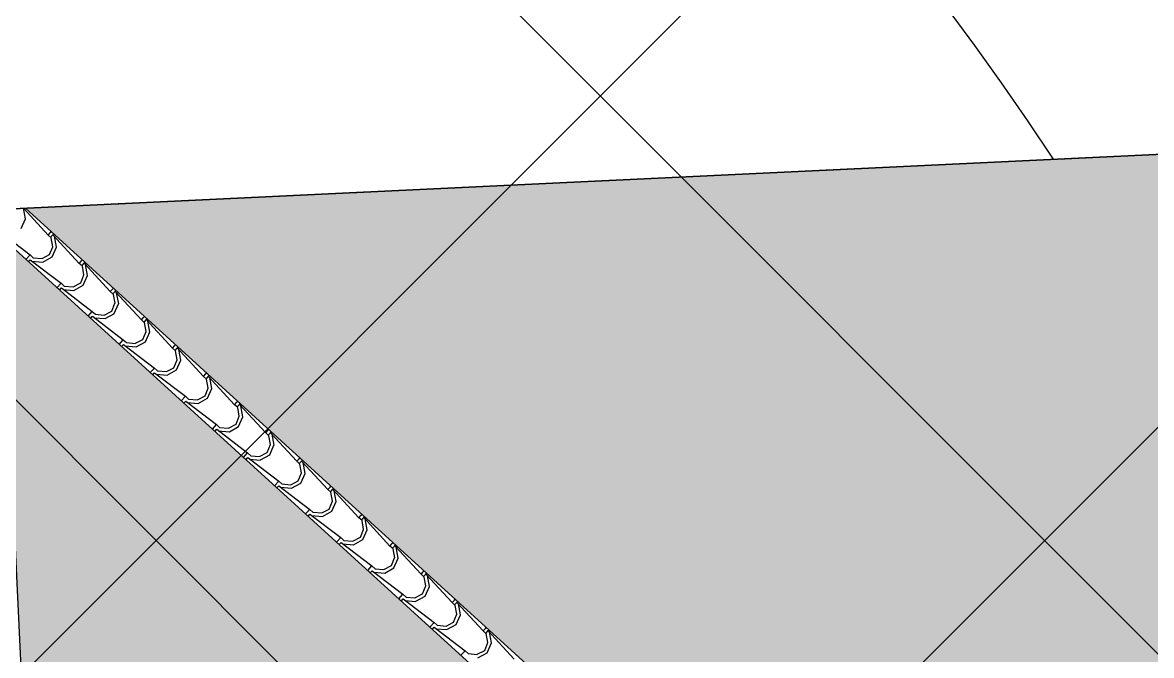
# Model space of a CAD drawing. Header units: millimetres. Extents: x 648844 to 649530, y 1246379 to 1246752.
# Drawn here: x 649258.209 to 649262.7, y 1246559.691 to 1246562.208 of the extents above; entities that cross this region are included whole.
import ezdxf

# ---------------------------------------------------------------- set-up
doc = ezdxf.new("R2010")
doc.units = ezdxf.units.MM
doc.header["$LTSCALE"] = 20
doc.header["$MEASUREMENT"] = 0
doc.layers.get('0').update_dxf_attribs({"linetype": 'CONTINUOUS'})
doc.layers.add('acera', color=8, linetype='CONTINUOUS')
doc.layers.add('TECHO', color=30, linetype='CONTINUOUS')

# ---------------------------------------------------------------- blocks, each defined once
blk = doc.blocks.new('TEJA45')
at = {"layer": 'TECHO'}
for p, q in [((-1.963956823602786, -2.466124176695153), (-1.864704372257087, -2.584281686326694)), ((-1.857570604153629, -2.496806434375973), (-1.876475827371017, -2.534616800263219)), ((-1.847949746937246, -2.506446956690787), (-1.862128660660005, -2.537167993592995)), ((-1.81978218122547, -2.477934814479919), (-1.857592547112716, -2.496840037697307)), ((-1.817256965671191, -2.49225489175625), (-1.847978002573399, -2.506433805479009)), ((-1.781832256316001, -2.496850392223973), (-1.817279465592748, -2.492124124961599)), ((-1.770133470745435, -2.508651565134326), (-1.781949225059066, -2.496835810820698)), ((-1.752707944216503, -2.49122603860544), (-1.770133470745392, -2.508651565134326)), ((-1.651965308070274, -2.607900115934964), (-1.770122817701818, -2.508647664589265)), ((-1.876641341944946, -2.534507703032396), (-1.87073341845462, -2.578226059285111)), ((-1.862285399724364, -2.537185531762926), (-1.857559132461986, -2.572632741039676)), ((-1.864659505254394, -2.584272392741536), (-1.868226564845386, -2.587839452332524)), ((-1.864659505254409, -2.584272392741529), (-1.855206901803506, -2.574819789290625)), ((-1.855206901803506, -2.593724996192442), (-1.85877396139449, -2.597292055783427)), ((-1.857570052666048, -2.572456638427933), (-1.845754298352418, -2.584272392741561)), ((-1.845754298352588, -2.584272392741532), (-1.855206901803491, -2.593724996192435)), ((-1.845799103129842, -2.584281647298393), (-1.746546651784143, -2.702439156929936)), ((-1.701624449977572, -2.596092344358674), (-1.739434815864819, -2.614997567576061)), ((-1.657974439942784, -2.601878191022749), (-1.701692796195502, -2.595970267532426)), ((-1.644003004531143, -2.599930978290818), (-1.651975927609115, -2.60790390136879)), ((-1.73941307427485, -2.614964165623807), (-1.758318297492238, -2.652774531511053)), ((-1.729793338166296, -2.624603419881542), (-1.743972251889055, -2.655324456783749)), ((-1.699100502478842, -2.610411300526387), (-1.729821539381049, -2.624590214249146)), ((-1.663675775226118, -2.615007842838384), (-1.699122984502864, -2.61028157557601)), ((-1.651975927609158, -2.626809108270596), (-1.663791681922788, -2.614993353956969)), ((-1.634550401080247, -2.609383581741717), (-1.651975927609115, -2.626809108270585)), ((-1.533807837467222, -2.72605783640776), (-1.651965347098766, -2.626805385062063)), ((-1.758482766388425, -2.652666079466204), (-1.752574842898099, -2.696384435718921)), ((-1.746501962118138, -2.702429935877801), (-1.737049358667235, -2.692977332426899)), ((-1.74412794911013, -2.655342012851861), (-1.739401681847752, -2.690789222128609)), ((-1.739412509529771, -2.690614181564206), (-1.72759675521614, -2.702429935877833)), ((-1.746501962118131, -2.702429935877808), (-1.750069021709123, -2.7059969954688)), ((-1.737049358667228, -2.711882539328702), (-1.74061641825822, -2.715449598919694)), ((-1.727596755216325, -2.702429935877797), (-1.737049358667228, -2.711882539328698)), ((-1.727641382657168, -2.702439117901289), (-1.62838893131147, -2.820596627532831)), ((-1.621255544396092, -2.733121896871717), (-1.64016076761348, -2.770932262758963)), ((-1.583466718729703, -2.714249874237447), (-1.621277084616949, -2.733155097454834)), ((-1.580944039287303, -2.7285677092969), (-1.61166507618951, -2.742746623019661)), ((-1.539816063508901, -2.720036766579328), (-1.583534419761619, -2.714128843089005)), ((-1.545519294137577, -2.733165293452616), (-1.580966503414324, -2.728439026190243)), ((-1.53381838447288, -2.744966651406866), (-1.545634138786511, -2.733150897093239)), ((-1.525845461394866, -2.718088521427086), (-1.533818384472845, -2.726061444505063)), ((-1.51639285794397, -2.727541124877987), (-1.533818384472845, -2.744966651406861)), ((-1.640324190831912, -2.770824455900016), (-1.634416267341585, -2.814542812152732)), ((-1.625970498495889, -2.773498493940787), (-1.621244231233511, -2.808945703217535)), ((-1.611636929396113, -2.742759883073942), (-1.625815843118872, -2.77348091997615)), ((-1.415650366864114, -2.844215556880595), (-1.533807876495658, -2.744963105534897)), ((-1.628344418981861, -2.820587479014081), (-1.631911478572853, -2.824154538605073)), ((-1.628344418981868, -2.820587479014073), (-1.618891815530965, -2.811134875563171)), ((-1.621254966393494, -2.808771724700478), (-1.609439212079863, -2.820587479014105)), ((-1.609439212080055, -2.820587479014074), (-1.618891815530958, -2.830040082464976)), ((-1.609483662184388, -2.820596588504353), (-1.51023121083869, -2.938754098135895)), ((-1.618891815530958, -2.830040082464977), (-1.622458875121943, -2.833607142055964)), ((-1.503098014517342, -2.851279628119626), (-1.522003237734729, -2.889089994006872)), ((-1.49348052062517, -2.860916346264695), (-1.507659434347929, -2.891637383166902)), ((-1.46530898748177, -2.832407404116191), (-1.503119353369016, -2.851312627333577)), ((-1.462787576096609, -2.846724118067796), (-1.493508612998816, -2.860903031790556)), ((-1.421657687075943, -2.838195342135784), (-1.465376043328661, -2.832287418645461)), ((-1.427362813048141, -2.851322744066966), (-1.462810022324888, -2.846596476804592)), ((-1.415660841336603, -2.863124194543138), (-1.427476595650234, -2.851308440229511)), ((-1.407687918258596, -2.836246064563362), (-1.415660841336567, -2.84421898764133)), ((-1.3982353148077, -2.845698668014265), (-1.415660841336575, -2.86312419454314)), ((-1.297492896261055, -2.962373277353398), (-1.415650405892599, -2.8631208260077)), ((-1.52216561527564, -2.888982832332024), (-1.516257691785313, -2.93270118858474)), ((-1.507813047881541, -2.891654975030615), (-1.503086780619164, -2.927102184307364)), ((-1.510186875845584, -2.938745022150348), (-1.513753935436576, -2.942312081741342)), ((-1.510186875845591, -2.938745022150343), (-1.500734272394688, -2.929292418699442)), ((-1.500734272394688, -2.948197625601257), (-1.50430133198568, -2.95176468519225)), ((-1.503097423257216, -2.92692926783675), (-1.491281668943586, -2.938745022150377)), ((-1.491281668943785, -2.938745022150346), (-1.500734272394688, -2.948197625601248)), ((-1.491325941711573, -2.938754059107428), (-1.392073490365874, -3.05691156873897)), ((-1.3471512562339, -2.950564933994952), (-1.384961622121146, -2.969470157212339)), ((-1.303499310642067, -2.956353917692363), (-1.347217666894785, -2.95044599420204)), ((-1.289530375122325, -2.954403607699636), (-1.297503298200297, -2.962376530777604)), ((-1.280077771671422, -2.963856211150533), (-1.297503298200297, -2.981281737679408)), ((-1.40400703971887, -3.007141208767635), (-1.398099116228543, -3.050859565020351)), ((-1.384940484638584, -2.969437359367509), (-1.403845707855972, -3.007247725254755)), ((-1.375324111854219, -2.979072809455447), (-1.389503025576978, -3.009793846357654)), ((-1.344631112905077, -2.964880526838311), (-1.375352149807284, -2.979059440561072)), ((-1.30920633195916, -2.969480194681257), (-1.344653541235907, -2.964753927418883)), ((-1.297503298200326, -2.98128173767941), (-1.309319052513956, -2.969465983365783)), ((-1.17933542565796, -3.080530997826234), (-1.297492935289505, -2.981278546480535)), ((-1.39202933270932, -3.056902565286615), (-1.382576729258417, -3.047449961835714)), ((-1.389655597267307, -3.009811456119547), (-1.38492933000493, -3.045258665396295)), ((-1.384939880120939, -3.045086810973022), (-1.373124125807308, -3.056902565286649)), ((-1.392029332709313, -3.056902565286622), (-1.395596392300305, -3.060469624877616)), ((-1.38257672925841, -3.066355168737525), (-1.386143788849402, -3.069922228328515)), ((-1.373124125807507, -3.056902565286615), (-1.38257672925841, -3.066355168737516)), ((-1.373168221238906, -3.056911529710316), (-1.273915769893208, -3.175069039341858)), ((-1.266782954759819, -3.087595090615395), (-1.285688177977207, -3.125405456502641)), ((-1.257167703084427, -3.097229272648676), (-1.271346616807186, -3.127950309550883)), ((-1.228993524985981, -3.068722463873701), (-1.266803890873227, -3.087627687091087)), ((-1.226474649713545, -3.083036935608828), (-1.257195686615752, -3.097215849331588)), ((-1.185340934208199, -3.074512493248939), (-1.229059290460917, -3.068604569758616)), ((-1.191049850870634, -3.087637645295489), (-1.226497060147381, -3.082911378033115)), ((-1.179345755064048, -3.099439280815682), (-1.191161509377679, -3.087623526502055)), ((-1.171372831986048, -3.072561150835908), (-1.17934575506402, -3.08053407391388)), ((-1.161920228535152, -3.082013754286805), (-1.179345755064027, -3.099439280815679)), ((-1.285848464162349, -3.125299585201443), (-1.279940540672023, -3.169017941454159)), ((-1.271498146653059, -3.127967937208478), (-1.266771879390681, -3.163415146485226)), ((-1.061177955054944, -3.198688718298998), (-1.179335464686488, -3.099436266953299)), ((-1.273871789573036, -3.175060108422898), (-1.277438849164028, -3.17862716801389)), ((-1.27387178957305, -3.17506010842289), (-1.264419186122147, -3.165607504971989)), ((-1.26441918612214, -3.184512711873795), (-1.267986245713132, -3.188079771464787)), ((-1.266782336984662, -3.163244354109294), (-1.254966582671031, -3.175060108422921)), ((-1.25496658267123, -3.175060108422885), (-1.264419186122133, -3.184512711873786)), ((-1.255010500765955, -3.175069000313561), (-1.155758049420257, -3.293226509945104)), ((-1.110835793738119, -3.186879993752481), (-1.148646159625365, -3.205785216969867)), ((-1.067182557776142, -3.192671068805273), (-1.110900914028861, -3.18676314531495)), ((-1.148625424881047, -3.205752821863278), (-1.167530648098435, -3.243563187750524)), ((-1.139011294313853, -3.215385735840252), (-1.153190208036612, -3.24610677274246)), ((-1.108318186521188, -3.201193344378961), (-1.139039223423396, -3.215372258101722)), ((-1.072893369781191, -3.20579509590984), (-1.108340579057938, -3.201068828647466)), ((-1.061188211927771, -3.217596823951954), (-1.073003966241401, -3.205781069638327)), ((-1.053215288849778, -3.190718693972176), (-1.06118821192775, -3.198691617050144)), ((-1.043762685398882, -3.200171297423076), (-1.061188211927757, -3.217596823951951)), ((-0.9430204844518499, -3.316846438771833), (-1.061177994083394, -3.217593987426135)), ((-1.167689888606077, -3.243457961633453), (-1.16178196511575, -3.287176317886169)), ((-1.153340696038832, -3.246124418297407), (-1.148614428776455, -3.281571627574156)), ((-1.155714246436766, -3.293217651559162), (-1.159281306027758, -3.296784711150153)), ((-1.155714246436773, -3.293217651559161), (-1.14626164298587, -3.283765048108259)), ((-1.14626164298587, -3.302670255010067), (-1.149828702576862, -3.306237314601058)), ((-1.148624793848384, -3.281401897245566), (-1.136809039534754, -3.293217651559193)), ((-1.136809039534967, -3.293217651559159), (-1.14626164298587, -3.30267025501006)), ((-1.136852780293168, -3.293226470916625), (-1.03760032894747, -3.411383980548168)), ((-0.9926780624902207, -3.305037523631229), (-1.030488428377467, -3.323942746848616)), ((-0.9901617233296705, -3.319349753149474), (-1.020882760231878, -3.333528666872235)), ((-0.9490241813413647, -3.310829644361974), (-0.9927425375940828, -3.304921720871651)), ((-0.9547368886917553, -3.32395254652419), (-0.9901840979685019, -3.319226279261816)), ((-0.9350577457135074, -3.30887623710845), (-0.9430306687914793, -3.316849160186418)), ((-0.9256051422626115, -3.318328840559349), (-0.9430306687914793, -3.335754367088221)), ((-1.049531313049314, -3.361616338069064), (-1.043623389558988, -3.40533469432178)), ((-1.030467895002317, -3.323910553111215), (-1.049373118219705, -3.361720918998461)), ((-1.035183245424484, -3.364280899387238), (-1.030456978162107, -3.399728108663986)), ((-1.020854885543294, -3.333542199031832), (-1.035033799266053, -3.36426323593404)), ((-0.9430306687914936, -3.335754367088226), (-0.9548464231051241, -3.323938612774599)), ((-0.8248630138487556, -3.435004159244665), (-0.9430205234802997, -3.335751707898966)), ((-1.037556703300496, -3.411375194695436), (-1.041123762891495, -3.414942254286435)), ((-1.037556703300503, -3.411375194695433), (-1.0281040998496, -3.401922591244531)), ((-1.030467250712107, -3.399559440381838), (-1.018651496398476, -3.411375194695465)), ((-1.018651496398689, -3.411375194695433), (-1.028104099849593, -3.420827798146334)), ((-1.018695059820502, -3.411383941519517), (-0.9194426084748031, -3.52954145115106)), ((-1.028104099849593, -3.420827798146338), (-1.031671159440585, -3.424394857737328)), ((-0.9123103651235454, -3.442068284359099), (-0.9312155883409332, -3.479878650246345)), ((-0.9026984767723505, -3.451698662222581), (-0.9168773904951095, -3.482419699124788)), ((-0.8745203312423229, -3.423195053509993), (-0.912330697129569, -3.442100276727379)), ((-0.8720052601389767, -3.437506161920371), (-0.902726297041184, -3.451685075643132)), ((-0.8308658049074822, -3.428988219918553), (-0.8745841611602003, -3.42308029642823)), ((-0.8365804076027672, -3.442109997138484), (-0.8720276168795138, -3.43738372987611)), ((-0.8248731256552162, -3.453911910224498), (-0.8366888799688468, -3.442096155910871)), ((-0.8169002025772301, -3.427033780244725), (-0.824873125655202, -3.435006703322697)), ((-0.807447599126327, -3.436486383695621), (-0.8248731256552091, -3.453911910224505)), ((-0.7067055432456613, -3.553161879717502), (-0.8248630528772054, -3.453909428371803)), ((-0.9313727374930423, -3.479774714501069), (-0.9254648140027157, -3.523493070753785)), ((-0.9170257948102432, -3.482437380476169), (-0.9122995275478658, -3.517884589752917)), ((-0.9193991601642182, -3.529532737831715), (-0.9229662197552102, -3.533099797422707)), ((-0.9193991601642324, -3.52953273783171), (-0.9099465567133294, -3.520080134380809)), ((-0.9099465567133223, -3.538985341282622), (-0.9135136163043072, -3.542552400873609)), ((-0.9123097075758295, -3.51771698351811), (-0.9004939532621989, -3.529532737831737)), ((-0.9004939532624192, -3.529532737831712), (-0.9099465567133223, -3.538985341282613)), ((-0.9005373393474088, -3.529541412122933), (-0.8012848880017103, -3.647698921754476)), ((-0.7563625999944108, -3.541352583388742), (-0.794172965881657, -3.560257806606128)), ((-0.7127074284745234, -3.547146795475008), (-0.7564257847272415, -3.541238871984685)), ((-0.6987426594409669, -3.545191323380998), (-0.7067155825189317, -3.553164246458964)), ((-0.7941528352447662, -3.560226015606952), (-0.8130580584621541, -3.598036381494198)), ((-0.7845420680017838, -3.56985512541416), (-0.7987209817245429, -3.600576162316367)), ((-0.7538487969466203, -3.555662570690506), (-0.7845698338488276, -3.569841484413267)), ((-0.7184239265137791, -3.560267447752775), (-0.7538711357905257, -3.555541180490401)), ((-0.7067155825189388, -3.57206945336077), (-0.7185313368325694, -3.560253699047143)), ((-0.6892900559900639, -3.554643926831895), (-0.7067155825189388, -3.572069453360768)), ((-0.588548072642638, -3.671319600190264), (-0.7067055822741821, -3.572067148844566)), ((-0.813214161936763, -3.597933090933076), (-0.8073062384464365, -3.641651447185792)), ((-0.79886834419613, -3.600593861564198), (-0.7941420769337526, -3.636041070840946)), ((-0.7941521644395522, -3.635874526654382), (-0.7823364101259216, -3.647690280968009)), ((-0.8012416170279479, -3.647690280967982), (-0.8048086766189471, -3.651257340558979)), ((-0.801241617027955, -3.647690280967975), (-0.791789013577052, -3.638237677517074)), ((-0.791789013577052, -3.657142884418885), (-0.7953560731680511, -3.660709944009882)), ((-0.782336410126149, -3.647690280967977), (-0.791789013577052, -3.657142884418878)), ((-0.7823796188747494, -3.647698882725827), (-0.6831271675290509, -3.765856392357369)), ((-0.6759953053660226, -3.678383746854864), (-0.6949005285834104, -3.716194112742111)), ((-0.6382048687465272, -3.659510113267496), (-0.6760152346337733, -3.678415336484882)), ((-0.6356923337550953, -3.673818979461021), (-0.6664133706573026, -3.687997893183782)), ((-0.5945490520415575, -3.665305371031465), (-0.6382674082942756, -3.659397447541142)), ((-0.6002674454252528, -3.678424898367007), (-0.6357146547019994, -3.673698631104633)), ((-0.5885580393826615, -3.690226996497042), (-0.6003737936962921, -3.678411242183415)), ((-0.5805851163046896, -3.663348866517264), (-0.5885580393826615, -3.671321789595233)), ((-0.5711325128537936, -3.672801469968165), (-0.5885580393826615, -3.690226996497037)), ((-0.6950555863800076, -3.71609146736869), (-0.6891476628896811, -3.759809823621406)), ((-0.6807108935817823, -3.718750342654028), (-0.6759846263194049, -3.754197551930776)), ((-0.6663856592308335, -3.68801158860491), (-0.6805645729535925, -3.718732625507117)), ((-0.4703906020395863, -3.789477320663066), (-0.5885481116711304, -3.690224869317367)), ((-0.6830840738916777, -3.765847824104251), (-0.6866511334826768, -3.76941488369525)), ((-0.6830840738916848, -3.765847824104251), (-0.6736314704407818, -3.756395220653349)), ((-0.6759946213032748, -3.754032069790654), (-0.6641788669896442, -3.765847824104281)), ((-0.6641788669898787, -3.765847824104247), (-0.6736314704407818, -3.775300427555148)), ((-0.6642218984017916, -3.765856353329072), (-0.5649694470560931, -3.884013862960614)), ((-0.6736314704407746, -3.775300427555154), (-0.6771985300317667, -3.778867487146147)), ((-0.557837775487279, -3.796541478102796), (-0.5767429987046668, -3.834351843990042)), ((-0.5482292504610342, -3.806168051798139), (-0.5624081641837932, -3.836889088700346)), ((-0.5200471374986435, -3.777667643146268), (-0.5578575033858897, -3.796572866363654)), ((-0.5175358705643873, -3.79197538823192), (-0.5482569074665946, -3.806154301954681)), ((-0.4763906756067868, -3.783463946588165), (-0.520109031859505, -3.777556023097842)), ((-0.4821109643358099, -3.796582348981358), (-0.5175581736125565, -3.791856081718985)), ((-0.4704004962463841, -3.808384539633314), (-0.4822162505600147, -3.796568785319687)), ((-0.4624275731684122, -3.78150640965354), (-0.4704004962463841, -3.789479332731512)), ((-0.4529749697175163, -3.790959013104441), (-0.4704004962463912, -3.808384539633314)), ((-0.352233131436364, -3.907635041136013), (-0.4703906410679082, -3.808382589790314)), ((-0.5768970108234797, -3.8342498438025), (-0.5709890873331531, -3.877968200055216)), ((-0.5625534429673138, -3.83690682374476), (-0.5578271757049365, -3.872354033021509)), ((-0.5649265307554003, -3.88400536724053), (-0.5684935903463924, -3.887572426831522)), ((-0.5649265307554145, -3.884005367240524), (-0.5554739273045115, -3.874552763789623)), ((-0.5554739273045044, -3.893457970691431), (-0.5590409868954893, -3.897025030282418)), ((-0.5578370781669975, -3.872189612926926), (-0.5460213238533669, -3.884005367240553)), ((-0.5460213238535943, -3.884005367240521), (-0.5554739273044973, -3.893457970691422)), ((-0.5460641779291393, -3.884013823931964), (-0.4468117265834408, -4.002171333563506)), ((-0.4018894062507385, -3.895825173025019), (-0.4396997721379847, -3.914730396242405)), ((-0.358232299173828, -3.901622522144621), (-0.4019506554265462, -3.895714598654298)), ((-0.344270030032142, -3.899663952789812), (-0.3522429531101139, -3.907636875867784)), ((-0.4396802456085069, -3.914699209350681), (-0.4585854688258948, -3.952509575237928)), ((-0.4300728416904676, -3.924324514989719), (-0.4442517554132266, -3.955045551891926)), ((-0.3993794073728623, -3.910131797002435), (-0.4301004442750695, -3.924310710725196)), ((-0.3639544832463741, -3.91473979959571), (-0.3994016925231207, -3.910013532333336)), ((-0.3522429531101068, -3.926542082769586), (-0.3640587074237374, -3.914726328455959)), ((-0.334817426581246, -3.909116556240711), (-0.352242953110121, -3.92654208276959)), ((-0.2340756608333407, -4.025792761608773), (-0.3522331704648849, -3.926540310263075)), ((-0.4587384352672146, -3.952408220234506), (-0.452830511776888, -3.996126576487223)), ((-0.4467689876191514, -4.002162910376798), (-0.4373163841682484, -3.992710306925897)), ((-0.4443959923533072, -3.955063304831887), (-0.4396697250909298, -3.990510514108635)), ((-0.4396795350307201, -3.990347156063198), (-0.4278637807170895, -4.002162910376825)), ((-0.4467689876191301, -4.002162910376802), (-0.4503360472101221, -4.005729969967794)), ((-0.4373163841682342, -4.011615513827707), (-0.4408834437592262, -4.015182573418699)), ((-0.4278637807173311, -4.002162910376798), (-0.4373163841682342, -4.011615513827699)), ((-0.4279064574561886, -4.002171294535202), (-0.3286540061104901, -4.120328804166745)), ((-0.321522715729742, -4.032856940598567), (-0.3404279389471299, -4.070667306485813)), ((-0.283731675002862, -4.013982702903787), (-0.3215420408901082, -4.032887926121173)), ((-0.2812229441796816, -4.028288205772187), (-0.3119439810818889, -4.042467119494948)), ((-0.2400739227399384, -4.019781097701198), (-0.2837922789926566, -4.013873174210875)), ((-0.2457980021573931, -4.03289725021), (-0.2812452114341397, -4.028170982947627)), ((-0.2340854099738294, -4.044699625905858), (-0.24590116428746, -4.032883871592231)), ((-0.2261124868958788, -4.017821495926086), (-0.2340854099738436, -4.02579441900405)), ((-0.2166598834449758, -4.027274099376983), (-0.2340854099738436, -4.044699625905855)), ((-0.3405798597106866, -4.070566596668316), (-0.3346719362203601, -4.114284952921032)), ((-0.3262385417390732, -4.07321978592082), (-0.3215122744766958, -4.108666995197568)), ((-0.3119164329195243, -4.042480978180469), (-0.3260953466422833, -4.073202015082677)), ((-0.1159181902303743, -4.1439504820815), (-0.2340756998619185, -4.044698030735802)), ((-0.3286114444828598, -4.120320453513068), (-0.332178504073859, -4.123887513104068)), ((-0.3286114444828669, -4.120320453513065), (-0.3191588410319639, -4.110867850062164)), ((-0.3191588410319568, -4.129773056963971), (-0.3227259006229488, -4.133340116554965)), ((-0.3215219918944427, -4.10850469919947), (-0.3097062375808122, -4.120320453513097)), ((-0.3097062375810609, -4.120320453513065), (-0.3191588410319639, -4.129773056963966)), ((-0.3097487369835221, -4.120328765138099), (-0.2104962856378236, -4.238486274769642)), ((-0.2033651858509842, -4.15101467184645), (-0.222270409068372, -4.188825037733697)), ((-0.1937600241489577, -4.160637441372048), (-0.2079389378717167, -4.191358478274255)), ((-0.1655739437549641, -4.13214023278254), (-0.2033843096422103, -4.151045455999926)), ((-0.1630664809898121, -4.146444614543469), (-0.1937875178920194, -4.16062352826623)), ((-0.1219155463060773, -4.137939673257778), (-0.1656339025587954, -4.132031749767455)), ((-0.127641521068405, -4.151054700824291), (-0.1630887303451516, -4.146328433561917)), ((-0.1159278668375521, -4.16285716904213), (-0.1277436211511827, -4.151041414728503)), ((-0.1079549437595944, -4.135979039062352), (-0.1159278668375734, -4.14395196214033)), ((-0.09850234030869842, -4.145431642513255), (-0.1159278668375734, -4.162857169042129)), ((3.552713678800501e-14, -4.260227204326361), (-0.1159182292588099, -4.162855751208653)), ((-0.2224212841541728, -4.188724973102126), (-0.2165133606638463, -4.232443329354842)), ((-0.2080810911247184, -4.191376267010648), (-0.203354823862341, -4.226823476287397)), ((-0.2104539013465896, -4.238477996649348), (-0.2140209609375816, -4.24204505624034)), ((-0.2104539013465896, -4.23847799664934), (-0.2010012978956865, -4.229025393198439)), ((-0.2010012978956865, -4.247930600100245), (-0.2045683574866786, -4.251497659691237)), ((-0.2033644487581654, -4.226662242335742), (-0.1915486944445348, -4.238477996649369)), ((-0.1915486944447835, -4.23847799664934), (-0.2010012978956865, -4.247930600100242)), ((-0.1915910165107206, -4.238486235741163), (-0.09791931933308717, -4.349999999999936)), ((-0.104262708597652, -4.306883349535935), (-0.09843609721660584, -4.350000000000321)), ((-0.08520765597220503, -4.269172403094311), (-0.1041128791895929, -4.306982768981557))]:
    blk.add_line(p, q, dxfattribs=at)

msp = doc.modelspace()

# ---------------------------------------------------------------- hatches: boundary and pattern name
h = msp.add_hatch()
h.set_pattern_fill('ANSI37', color=4, scale=20, style=0)
h.set_pattern_definition([(45, (-526.4316489867633, -3378.367883687839), (-1.767766952966369, 1.767766952966369), []), (135, (-526.4316489867633, -3378.367883687839), (-1.767766952966369, -1.767766952966369), [])])
h.paths.add_polyline_path([(649227.1070225898, 1246567.94119936), (649231.6771613231, 1246532.207660218), (649229.0601248409, 1246515.25948995), (649314.6874600542, 1246516.703207979), (649306.9879679593, 1246570.059864507)])
h.paths.add_polyline_path([(649257.7023071024, 1246528.978252781), (649287.2058541841, 1246528.978252781), (649287.2058541841, 1246534.492441051), (649257.7023071024, 1246534.492441051)], flags=24)
at = {"layer": 'acera'}
h = msp.add_hatch(dxfattribs=at)
h.set_pattern_fill('PETRA11,_O', color=9, scale=7, pattern_type=2)
h.set_pattern_definition([(0, (2687.656187323621, -252.1344165771734), (7, 7), [2.1, -2.45, 0.35, -2.1]), (0, (2690.456187323667, -250.7344165772665), (7, 7), [0.35, -1.75, 1.4, -3.5]), (0, (2691.506187323597, -250.3844165771734), (7, 7), [0.35, -6.649999999999999]), (0, (2688.35618732369, -250.0344165770803), (7, 7), [1.4, -5.600000000000001]), (0, (2687.656187323621, -249.3344165771268), (7, 7), [0.7000000000000001, -6.3]), (0, (2692.556187323644, -248.6344165771734), (7, 7), [0.7000000000000001, -0.35, 0.35, -5.600000000000001]), (0, (2689.756187323597, -248.2844165770803), (7, 7), [1.05, -5.95]), (0, (2688.006187323597, -247.5844165771268), (7, 7), [0.7000000000000001, -6.3]), (0, (2690.806187323644, -246.8844165771734), (7, 7), [0.35, -2.1, 1.05, -3.5]), (0, (2689.406187323621, -246.5344165770803), (7, 7), [0.7000000000000001, -6.3]), (0, (2691.85618732369, -246.18441657722), (7, 7), [0.7000000000000001, -6.3]), (0, (2690.456187323667, -245.8344165771268), (7, 7), [0.7000000000000001, -6.3]), (0, (2693.256187323597, -245.4844165772665), (7, 7), [0.7000000000000001, -6.3]), (90, (2687.306187323644, -252.1344165771734), (-6.999999999999999, 7), [1.4, -0.35, 0.7000000000000001, -2.8, 1.4, -0.35]), (90, (2687.656187323621, -247.5844165771268), (-6.999999999999999, 7), [0.35, -6.649999999999999]), (90, (2688.706187323667, -249.68441657722), (-6.999999999999999, 7), [0.7000000000000001, -1.4, 0.35, -4.55]), (90, (2689.056187323644, -248.6344165771734), (-6.999999999999999, 7), [0.7000000000000001, -1.4, 1.05, -3.850000000000001]), (90, (2690.10618732369, -250.3844165771734), (-6.999999999999999, 7), [0.35, -3.5, 0.7000000000000001, -0.35, 0.7000000000000001, -1.4]), (90, (2690.456187323667, -251.0844165771268), (-6.999999999999999, 7), [0.35, -6.649999999999999]), (90, (2691.156187323621, -248.9844165772665), (-6.999999999999999, 7), [0.35, -0.35, 1.05, -5.25]), (90, (2691.506187323597, -250.0344165770803), (-6.999999999999999, 7), [0.7000000000000001, -2.8, 0.35, -0.35, 0.35, -2.45]), (90, (2692.206187323667, -251.7844165770803), (-6.999999999999999, 7), [1.05, -5.95]), (90, (2692.906187323621, -246.5344165770803), (-6.999999999999999, 7), [0.35, -0.35, 0.35, -5.95]), (90, (2693.256187323597, -248.2844165770803), (-6.999999999999999, 7), [1.05, -5.95]), (90, (2694.131187323597, -248.80941657722), (-6.999999999999999, 7), [0.35, -6.649999999999999]), (45, (2689.756187323597, -252.1344165771734), (7.771561172376096e-16, 7.000000000133173), [0.4949700000000001, -9.4045249368]), (45, (2689.056187323644, -245.4844165772665), (7.771561172376096e-16, 7.000000000133173), [0.4949700000000001, -1.48491, 1.48491, -6.434704936799999]), (45, (2689.756187323597, -246.5344165770803), (7.771561172376096e-16, 7.000000000133173), [0.9899400000000002, -2.4748738, 0.4949700000000001, -5.9397111368]), (45, (2691.156187323621, -246.8844165771734), (7.771561172376096e-16, 7.000000000133173), [0.9899400000000002, -3.464825, 0.4949700000000001, -4.9497599368]), (45, (2688.35618732369, -250.0344165770803), (7.771561172376096e-16, 7.000000000133173), [0.4949700000000001, -9.4045249368]), (45, (2690.10618732369, -250.0344165770803), (7.771561172376096e-16, 7.000000000133173), [1.484924, -8.414570936799999]), (45, (2691.506187323597, -249.3344165771268), (7.771561172376096e-16, 7.000000000133173), [0.4949700000000001, -2.969848, 0.4949700000000001, -5.9397069368]), (45, (2692.556187323644, -248.6344165771734), (7.771561172376096e-16, 7.000000000133173), [0.9899400000000002, -8.9095549368]), (45, (2693.956187323667, -248.6344165771734), (7.771561172376096e-16, 7.000000000133173), [0.9899400000000002, -8.9095549368]), (45, (2693.956187323667, -250.7344165772665), (7.771561172376096e-16, 7.000000000133173), [0.4949700000000001, -9.4045249368]), (45, (2693.256187323597, -247.2344165772665), (7.771561172376096e-16, 7.000000000133173), [0.4949700000000001, -9.4045249368]), (45, (2692.556187323644, -246.18441657722), (7.771561172376096e-16, 7.000000000133173), [0.4949700000000001, -9.4045249368]), (45, (2693.956187323667, -245.4844165772665), (7.771561172376096e-16, 7.000000000133173), [0.4949700000000001, -9.4045249368]), (45, (2687.306187323644, -245.4844165772665), (7.771561172376096e-16, 7.000000000133173), [0.4949700000000001, -9.4045249368]), (45, (2690.806187323644, -248.2844165770803), (7.771561172376096e-16, 7.000000000133173), [0.4949700000000001, -9.4045249368]), (45, (2691.506187323597, -245.4844165772665), (7.771561172376096e-16, 7.000000000133173), [0.4949700000000001, -3.464825, 0.4949700000000001, -5.444729936799999]), (45, (2688.35618732369, -249.3344165771268), (7.771561172376096e-16, 7.000000000133173), [0.9899400000000002, -8.9095549368]), (45, (2688.35618732369, -247.5844165771268), (7.771561172376096e-16, 7.000000000133173), [1.48491, -8.414584936799999]), (135, (2687.656187323621, -249.3344165771268), (-7.000000000133173, 7.771561172376096e-16), [0.74249, -9.1570049368]), (135, (2691.506187323597, -249.68441657722), (-7.000000000133173, 7.771561172376096e-16), [0.4949700000000001, -9.4045249368]), (135, (2693.60618732369, -248.6344165771734), (-7.000000000133173, 7.771561172376096e-16), [0.4949700000000001, -9.4045249368]), (135, (2691.156187323621, -247.2344165772665), (-7.000000000133173, 7.771561172376096e-16), [0.4949700000000001, -9.4045249368]), (135, (2691.506187323597, -246.18441657722), (-7.000000000133173, 7.771561172376096e-16), [0.4949700000000001, -9.4045249368]), (135, (2690.456187323667, -245.8344165771268), (-7.000000000133173, 7.771561172376096e-16), [0.4949700000000001, -9.4045249368]), (135, (2691.85618732369, -246.18441657722), (-7.000000000133173, 7.771561172376096e-16), [0.4949700000000001, -9.4045249368]), (135, (2687.656187323621, -250.3844165771734), (-7.000000000133173, 7.771561172376096e-16), [0.4949700000000001, -9.4045249368]), (135, (2689.056187323644, -247.93441657722), (-7.000000000133173, 7.771561172376096e-16), [0.4949700000000001, -9.4045249368]), (135, (2689.056187323644, -250.0344165770803), (-7.000000000133173, 7.771561172376096e-16), [0.9899400000000002, -8.9095549368]), (135, (2690.456187323667, -250.7344165772665), (-7.000000000133173, 7.771561172376096e-16), [0.9899400000000002, -8.9095549368]), (135, (2693.256187323597, -246.8844165771734), (-7.000000000133173, 7.771561172376096e-16), [0.9899400000000002, -8.9095549368]), (135, (2691.156187323621, -248.6344165771734), (-7.000000000133173, 7.771561172376096e-16), [0.4949700000000001, -9.4045249368]), (135, (2692.206187323667, -250.7344165772665), (-7.000000000133173, 7.771561172376096e-16), [0.9899400000000002, -5.939696000000001, 0.4949700000000001, -2.4748889368]), (135, (2688.006187323597, -247.5844165771268), (-7.000000000133173, 7.771561172376096e-16), [0.9899400000000002, -1.9798989, 0.9899400000000002, -5.9397160368]), (135, (2687.306187323644, -251.43441657722), (-7.000000000133173, 7.771561172376096e-16), [0.9898, -2.4752, 0.9898, -2.4752, 0.4949, -2.4745949368]), (26.56505118, (2689.756187323597, -250.0344165770803), (7.000000000000657, 3.569913253897994e-10), [1.5652, -0.7826, 0.7826, -12.522075839]), (26.56505118, (2690.806187323644, -245.8344165771268), (7.000000000000657, 3.569913253897994e-10), [1.5652, -14.087275839]), (26.56505118, (2690.806187323644, -250.7344165772665), (7.000000000000657, 3.569913253897994e-10), [0.7826, -14.869875839]), (26.56505118, (2687.656187323621, -250.3844165771734), (7.000000000000657, 3.569913253897994e-10), [0.7826, -14.869875839]), (26.56505118, (2689.056187323644, -248.6344165771734), (7.000000000000657, 3.569913253897994e-10), [0.7826, -14.869875839]), (26.56505118, (2687.656187323621, -247.93441657722), (7.000000000000657, 3.569913253897994e-10), [0.7826, -14.869875839]), (63.43494882, (2688.706187323667, -247.2344165772665), (3.569905482336821e-10, 7.000000000000657), [0.7825999999999981, -14.86987583899997]), (63.43494882, (2691.156187323621, -247.2344165772665), (3.569905482336821e-10, 7.000000000000657), [0.7825999999999981, -14.86987583899997]), (63.43494882, (2691.85618732369, -252.1344165771734), (3.569905482336821e-10, 7.000000000000657), [0.7825999999999981, -14.86987583899997]), (63.43494882, (2687.306187323644, -248.2844165770803), (3.569905482336821e-10, 7.000000000000657), [0.7825999999999981, -14.86987583899997]), (63.43494882, (2690.10618732369, -251.7844165770803), (3.569905482336821e-10, 7.000000000000657), [0.7825999999999981, -5.478199999999984, 0.7825999999999981, -8.60907583899997]), (116.56505118, (2689.056187323644, -245.8344165771268), (-3.569913253897994e-10, 7.000000000000657), [0.7826, -14.869875839]), (116.56505118, (2693.256187323597, -247.2344165772665), (-3.569913253897994e-10, 7.000000000000657), [0.7826, -14.869875839]), (116.56505118, (2690.10618732369, -245.8344165771268), (-3.569913253897994e-10, 7.000000000000657), [0.7826, -14.869875839]), (116.56505118, (2687.306187323644, -249.68441657722), (-3.569913253897994e-10, 7.000000000000657), [0.7826, -14.869875839]), (153.43494882, (2692.556187323644, -250.7344165772665), (-7.000000000000657, 3.569928797020339e-10), [0.7826, -14.869875839]), (153.43494882, (2693.956187323667, -248.9844165772665), (-7.000000000000657, 3.569928797020339e-10), [0.7826, -14.869875839]), (153.43494882, (2689.756187323597, -248.2844165770803), (-7.000000000000657, 3.569928797020339e-10), [0.7826, -14.869875839]), (153.43494882, (2690.806187323644, -246.8844165771734), (-7.000000000000657, 3.569928797020339e-10), [0.7826, -14.869875839]), (153.43494882, (2693.256187323597, -245.4844165772665), (-7.000000000000657, 3.569928797020339e-10), [0.7826, -14.869875839]), (153.43494882, (2688.35618732369, -252.1344165771734), (-7.000000000000657, 3.569928797020339e-10), [1.1739, -14.478575839])])
h.paths.add_polyline_path([(649261.3586546862, 1246566.38498375), (649259.0344597591, 1246567.880862272, 0.11983928245728), (649252.2508550949, 1246569.533794123), (649252.6030990904, 1246567.036890317, -0.246683289586445), (649262.310043738, 1246561.664490425), (649265.2216737902, 1246561.802638159, 0.1024293429177636)])
at = {"layer": 'TECHO'}
h = msp.add_hatch(dxfattribs=at)
h.set_pattern_fill('SPANTILE', color=9, scale=0.2049999999999999, angle=129.4323210859899, style=0, pattern_type=2)
h.set_pattern_definition([(87.74676821294457, (649207.9057623179, 1246573.233910881), (-0.08817970664139449, -2.466951493089089), [0.1893117599999998, -4.543480804999995]), (182.7164682129447, (649207.913205465, 1246573.423076205), (-0.2144853189163159, 0.1950539616859043), [0.01639999999999999, -0.1885999999999999]), (2.716468212944592, (649207.7076585704, 1246573.429742097), (0.2144853189163159, -0.1950539616859043), [0.05739999999999996, -0.1475999999999999]), (272.7164682129446, (649207.7649940696, 1246573.432462487), (-0.1950539616859042, -0.2144853189163158), [0.02049999999999991, -0.1844999999999993]), (92.71646821294436, (649207.8970182074, 1246573.418203557), (0.1950539616859043, 0.2144853189163159), [0.02049999999999996, -0.1844999999999996]), (2.716468212944592, (649207.8960466393, 1246573.438680521), (0.2144853189163159, -0.1950539616859043), [0.01639999999999998, -0.1885999999999999]), (2.716468212944592, (649207.7084358248, 1246573.413360526), (0.2144853189163159, -0.1950539616859043), [0.04099999999999997, -0.1639999999999999]), (277.6861682129446, (649207.7493897526, 1246573.415303661), (0.3213560138387487, -2.447520304775329), [0.1893117599999994, -4.54348080499998]), (310.0203682129447, (649207.7498755368, 1246573.40506518), (-2.827169075412138, 3.354782399782272), [0.05412163999999996, -5.358033749999995]), (344.2815682129446, (649207.7846789715, 1246573.363618064), (0.4192550326950953, -0.1853379518768212), [0.05186130999999989, -0.5964054749999981]), (21.15136821294467, (649207.8346009393, 1246573.349568254), (-0.3998237064922338, -0.2242006747823756), [0.05186130999999986, -0.5964054749999975]), (55.41256821294454, (649207.8829683989, 1246573.368281589), (2.496835793769556, 3.607389769598898), [0.05412163999999995, -5.358033749999993]), (342.4915682129446, (649207.794237356, 1246573.378437722), (-2.291328278577727, 0.7122078298933845), [0.04150942499999995, -4.109424259999995]), (22.94136821294465, (649207.833823685, 1246573.365949826), (2.213602687684101, 0.9259527062702124), [0.04150942499999996, -4.109424259999995]), (55.31106821294457, (649207.8720498193, 1246573.38212968), (1.921394692214662, 2.759160663819573), [0.04387184499999998, -4.343319624999997]), (310.1218682129446, (649207.7659656375, 1246573.411985523), (-2.174002189794348, 2.564846898122638), [0.04387184499999996, -4.343319624999994])])
h.paths.add_polyline_path([(649262.6927244064, 1246557.402838177), (649258.2199208047, 1246561.47042689), (649269.6948797855, 1246562.014877783), (649265.6272910725, 1246557.542074182)])
h = msp.add_hatch(dxfattribs=at)
h.set_pattern_fill('SPANTILE', color=9, scale=0.2049999999999999, angle=399.4323210859899, style=0, pattern_type=2)
h.set_pattern_definition([(177.7467682129446, (649207.9034897867, 1246573.627845845), (2.466951493089089, -0.08817970664139432), [0.1893117599999998, -4.543480804999994]), (272.7164682129446, (649207.7143244633, 1246573.635288991), (-0.1950539616859043, -0.2144853189163159), [0.01639999999999991, -0.1885999999999993]), (92.71646821294436, (649207.7076585704, 1246573.429742097), (0.1950539616859042, 0.2144853189163158), [0.05739999999999991, -0.1475999999999996]), (2.716468212944592, (649207.7049381805, 1246573.487077596), (0.2144853189163159, -0.1950539616859042), [0.02049999999999999, -0.1844999999999999]), (182.7164682129447, (649207.7191971099, 1246573.619101734), (-0.2144853189163159, 0.1950539616859043), [0.02049999999999999, -0.1844999999999999]), (92.71646821294436, (649207.6987201459, 1246573.618130166), (0.1950539616859042, 0.2144853189163158), [0.01639999999999995, -0.1885999999999996]), (92.71646821294436, (649207.7240401414, 1246573.430519352), (0.1950539616859042, 0.2144853189163158), [0.04099999999999991, -0.1639999999999996]), (7.686168212944603, (649207.7220970057, 1246573.471473279), (2.447520304775329, 0.3213560138387496), [0.1893117599999999, -4.543480804999997]), (40.02036821294461, (649207.7323354882, 1246573.471959064), (-3.354782399782272, -2.827169075412138), [0.05412163999999996, -5.358033749999995]), (74.28156821294452, (649207.7737826036, 1246573.506762498), (0.1853379518768211, 0.4192550326950953), [0.05186130999999973, -0.5964054749999955]), (111.1513682129445, (649207.787832412, 1246573.556684466), (0.2242006747823758, -0.3998237064922335), [0.05186130999999988, -0.596405474999998]), (145.4125682129446, (649207.7691190782, 1246573.605051925), (-3.607389769598899, 2.496835793769554), [0.05412163999999994, -5.358033749999993]), (72.49156821294454, (649207.7589629452, 1246573.516320883), (-0.7122078298933837, -2.291328278577726), [0.04150942499999982, -4.109424259999978]), (112.9413682129445, (649207.7714508408, 1246573.555907212), (-0.9259527062702135, 2.213602687684101), [0.04150942499999996, -4.109424259999995]), (145.3110682129448, (649207.7552709867, 1246573.594133345), (-2.759160663819573, 1.921394692214661), [0.04387184499999994, -4.343319624999992]), (40.1218682129447, (649207.7254151442, 1246573.488049164), (-2.564846898122639, -2.174002189794349), [0.04387184499999996, -4.343319624999994])])
h.paths.add_polyline_path([(649258.5212710507, 1246552.881123116), (649262.5593009848, 1246557.321423281), (649258.11900082, 1246561.359453215)])

# ---------------------------------------------------------------- linework, layer by layer
at = {"color": 9}
msp.add_lwpolyline([(649270.213150537, 1246553.329680868), (649269.8008266167, 1246562.01990463), (649258.1139739748, 1246561.465400046), (649258.5262978956, 1246552.775176286), (649270.2131505379, 1246553.329680868)], dxfattribs=at)
at = {"layer": 'acera', "color": 9}
for centre, radius, start, end in [((649252.3432587584, 1246555.111869003), 11.92785187390372, 33.32275356194674, 88.75175074925397), ((649252.2233435777, 1246554.764235351), 14.78160012980273, 28.43488718339704, 51.82837797436134)]:
    msp.add_arc(centre, radius, start, end, dxfattribs=at)
at = {"layer": 'TECHO', "color": 9}
for p, q in [((649258.1139739744, 1246561.465400045), (649269.8008266158, 1246562.01990463)), ((649258.1139739747, 1246561.465400044), (649258.687928294, 1246561.492632381)), ((649262.6927244064, 1246557.402838177), (649258.2199208047, 1246561.47042689)), ((649262.5593009848, 1246557.321423281), (649258.11900082, 1246561.359453215))]:
    msp.add_line(p, q, dxfattribs=at)

# ---------------------------------------------------------------- block references
at = {"color": 9, "rotation": 182.7164682207787}
msp.add_blockref('TEJA45', (649258.3201359354, 1246557.120288166), dxfattribs=at)

doc.saveas('drawing.dxf')
